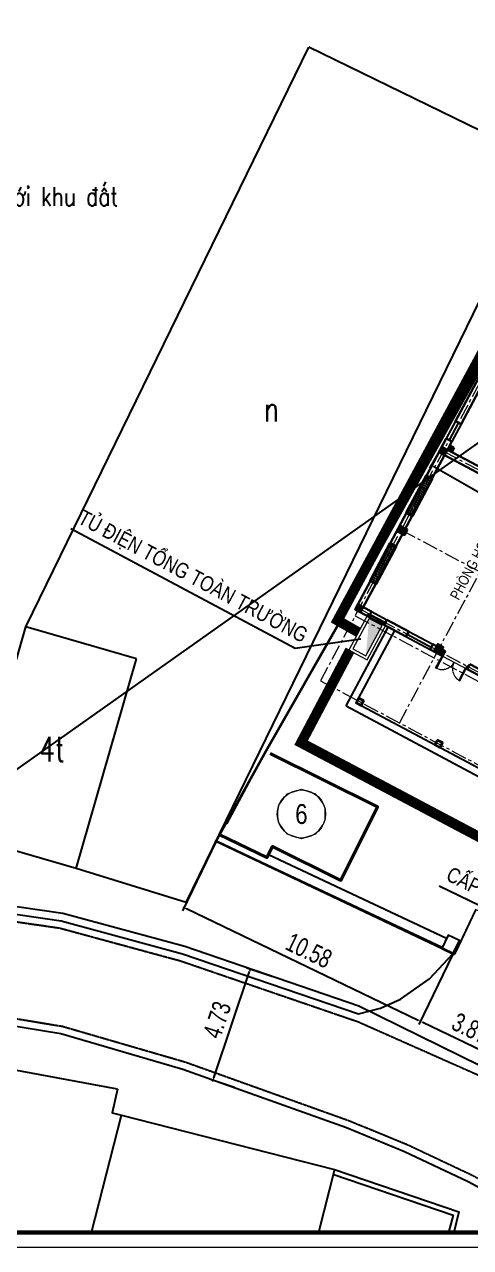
# Model space of a CAD drawing. Header units: millimetres. Extents: x -1075388 to -537338, y 70651 to 270651.
# Drawn here: x -921786 to -903808, y 97125 to 146453 of the extents above; entities that cross this region are included whole.
import ezdxf
from ezdxf.enums import TextEntityAlignment as Align
from ezdxf.lldxf.tags import DXFTag
from ezdxf.xclip import XClip

# ---------------------------------------------------------------- set-up
doc = ezdxf.new("R2010")
doc.units = ezdxf.units.MM
doc.header["$LTSCALE"] = 5
doc.header["$XCLIPFRAME"] = 0
for name, pattern in [('CENTER', [2, 1.25, -0.25, 0.25, -0.25]), ('CENTER2', [28.575, 19.05, -3.175, 3.175, -3.175]), ('CENTERX2', [4, 2.5, -0.5, 0.5, -0.5]), ('DASHDOT', [1, 0.5, -0.25, 0, -0.25]), ('DASHED2', [0.375, 0.25, -0.125]), ('HIDDEN', [0.375, 0.25, -0.125]), ('HIDDEN2', [0.1875, 0.125, -0.0625])]:
    doc.linetypes.add(name, pattern=pattern)
doc.layers.get('0').update_dxf_attribs({"linetype": 'CENTER2'})
for name, color, linetype, lineweight in [('03', 252, 'Continuous', 30), ('BICO-4-NET CAT KT', 4, 'Continuous', 35), ('BICO-9-NÉT CỬA', 9, 'Continuous', 25), ('cat1', 30, 'Continuous', 50), ('Dienchieusang', 6, 'Continuous', 25), ('Khungten_LCDI', 7, 'Continuous', 25), ('LC Dim', 8, 'Continuous', 18), ('LC Hatch', 252, 'Continuous', 9), ('LC ISO', 153, 'Continuous', 13), ('LC Net dam 1', 30, 'Continuous', 30), ('LC Net dam2', 6, 'Continuous', 40), ('LC Net khuat', 4, 'HIDDEN', 13), ('LC Net manh', 9, 'Continuous', 5), ('LC Net thay', 7, 'Continuous', 25), ('LC Net truc', 79, 'DASHDOT', 13), ('LC Text1', 3, 'Continuous', 20), ('LC Text2', 7, 'Continuous', 25), ('THIETBIDIEN', 50, 'Continuous', 15), ('truc', 76, 'CENTER', 9)]:
    doc.layers.add(name, color=color, linetype=linetype, lineweight=lineweight)
for name, color, linetype in [('BOVIA', 1, 'Continuous'), ('DIA-VAT', 242, 'Continuous'), ('DUONGnhua', 14, 'Continuous'), ('KYHIEU', 7, 'Continuous'), ('NHA', 2, 'Continuous'), ('TEXT', 42, 'Continuous'), ('Tuongxay', 11, 'Continuous')]:
    doc.layers.add(name, color=color, linetype=linetype)
doc.layers.add('KCS_Plotter', color=11, linetype='Continuous', plot=False)
doc.styles.add('don', font='VHARIALN.TTF')
doc.styles.add('General text 2', font='arial.ttf')
doc.styles.add('HOATBIF', font='hoatbif.shx', dxfattribs={"width": 0.75})
doc.styles.add('Khungten', font='VHAVAN.TTF', dxfattribs={"width": 0.9, "height": 5000})
doc.styles.add('LC 3', font='vnsimli.shx', dxfattribs={"width": 0.75})
doc.styles.add('simli', font='vnsimli.shx', dxfattribs={"height": 2})
doc.styles.add('T2', font='VHARIAL.TTF', dxfattribs={"width": 0.8})
doc.styles.add('Title', font='VHBLACK.TTF')
doc.styles.add('VnArialH', font='VHARIAL.TTF')
tags = doc.linetypes.add('CNG', pattern='A,7,-1.120528,["cng",don,S=1.2,R=0,X=0,Y=-0.6],-4.038746', length=12.159274).pattern_tags.tags
tags[6] = DXFTag(74, 10)
doc.linetypes.add('FENCELINE2', pattern='A,0.25,-0.1,[132,ltypeshp.shx,S=0.1,R=0,X=-0.1,Y=0],-0.1,1', length=1.45)
doc.linetypes.add('HOT_WATER_SUPPLY', pattern='A,0.5,-0.2,["HW",Standard,S=0.1,R=0,X=-0.1,Y=-0.05],-0.2', length=0.9)
doc.dimstyles.new('1-100(1-50)', dxfattribs={"dimscale": 50, "dimtxt": 2.5, "dimasz": 0.35, "dimexe": 0.5, "dimexo": 0, "dimgap": 0.8, "dimtad": 1, "dimdec": 0, "dimzin": 0, "dimdsep": 46, "dimtxsty": 'HOATBIF', "dimblk1": 'DOT', "dimblk2": 'DOT', "dimsah": 1, "dimcen": -1, "dimdle": 1, "dimclrd": 256, "dimclre": 256, "dimclrt": 4, "dimadec": 3, "dimazin": 2, "dimtfac": 0.333333, "dimtdec": 0, "dimtix": 1, "dimtmove": 2, "dimatfit": 3, "dimldrblk": 'DOT', "dimfxl": 1, "dimtvp": 0.833333, "dimtolj": 1, "dimtzin": 0, "dimarcsym": 0})
doc.dimstyles.new('Copy of 1-110', dxfattribs={"dimscale": 110, "dimtxt": 2.5, "dimasz": 0.35, "dimexe": 0.5, "dimexo": 0, "dimgap": 0.8, "dimtad": 1, "dimdec": 0, "dimzin": 0, "dimdsep": 46, "dimtxsty": 'HOATBIF', "dimblk1": 'DOT', "dimblk2": 'DOT', "dimsah": 1, "dimcen": -1, "dimdle": 1, "dimclrd": 256, "dimclre": 256, "dimclrt": 4, "dimadec": 3, "dimazin": 2, "dimtfac": 0.333333, "dimtdec": 0, "dimtix": 1, "dimtmove": 2, "dimatfit": 3, "dimldrblk": 'DOT', "dimfxl": 1, "dimtvp": 0.833333, "dimtolj": 1, "dimtzin": 0, "dimarcsym": 0})
pattern_1 = [(45, (473456.276, -53797.12), (-44.901281, 44.901281), [])]

# ---------------------------------------------------------------- blocks, each defined once
blk = doc.blocks.new('*U71')
for p, q in [((100, -90), (100, -50)), ((100, -70), (450, -70)), ((450, -90), (450, -50)), ((100, -1110), (100, -1150)), ((100, -1130), (450, -1130)), ((450, -1110), (450, -1150))]:
    blk.add_line(p, q)
for points in [[(0, -50), (0, -90), (550, -90), (550, -50)], [(0, -1150), (0, -1110), (550, -1110), (550, -1150)]]:
    blk.add_lwpolyline(points, close=True)
at = {"linetype": 'HIDDEN2'}
for centre, start, end in [((0, -50), 270, 360), ((0, -1150), 0, 90)]:
    blk.add_arc(centre, 550, start, end, dxfattribs=at)
at = {"layer": '03'}
for points in [[(-110, 0), (-110, -60), (-40, -60), (-40, -50), (0, -50), (0, 0)], [(-110, -1200), (-110, -1140), (-40, -1140), (-40, -1150), (0, -1150), (0, -1200)]]:
    blk.add_lwpolyline(points, close=True, dxfattribs=at)
blk = doc.blocks.new('nhà cải tạo')
at = {"layer": 'LC Hatch'}
for points in [[(250, -250), (15, -250), (15, 0), (250, 0)], [(3850, -350), (3600, -350), (3600, 0), (3850, 0)], [(7450, -250), (7200, -250), (7200, 0), (7450, 0)], [(15, -3850), (15, -3600), (350, -3600), (350, -3850)]]:
    blk.add_hatch(color=256, dxfattribs=at).paths.add_polyline_path(points)
h = blk.add_hatch(dxfattribs=at)
h.set_pattern_fill('ANSI31', color=256, scale=20)
h.set_pattern_definition(pattern_1)
h.paths.add_polyline_path([(1325, 0), (1325, -250), (3025, -250), (3025, 0)])
h = blk.add_hatch(dxfattribs=at)
h.set_pattern_fill('ANSI31', color=256, scale=20)
h.set_pattern_definition(pattern_1)
h.paths.add_polyline_path([(4425, 0), (4425, -250), (6125, -250), (6125, 0)])
h = blk.add_hatch(dxfattribs=at)
h.set_pattern_fill('ANSI37', color=256, scale=10, angle=-90)
h.set_pattern_definition([(315, (-27347.122, -470406.276), (22.4506403, 22.4506403), []), (45, (-27347.122, -470406.276), (-22.4506403, 22.4506403), [])])
h.paths.add_polyline_path([(15, -3925), (15, -4025), (250, -4025), (250, -3925)])
at = {"layer": 'BICO-4-NET CAT KT'}
for points in [[(-3065, -2035), (-3285, -2035), (-3285, -1815), (-3065, -1815)], [(-3065, -5635), (-3285, -5635), (-3285, -5415), (-3065, -5415)]]:
    blk.add_lwpolyline(points, close=True, dxfattribs=at)
at = {"layer": 'BICO-9-NÉT CỬA'}
for p, q in [((8625, 0), (7825, 0)), ((8625, -125), (7825, -125)), ((8625, -250), (7825, -250)), ((15, -625), (15, -1325)), ((125, -625), (125, -1325)), ((250, -625), (250, -1325)), ((15, -2325), (15, -3425)), ((125, -2325), (125, -3425)), ((250, -2325), (250, -3425))]:
    blk.add_line(p, q, dxfattribs=at)
at = {"layer": 'LC ISO'}
blk.add_line((15, -4025), (15, -5125), dxfattribs=at)
for centre, radius in [((7506, -309), 24), ((7558, -282), 24), ((7568, -352), 25)]:
    blk.add_circle(centre, radius, dxfattribs=at)
at = {"layer": 'LC Net dam 1'}
for p, q in [((1325, 0), (15, 0)), ((15, 0), (15, -625)), ((1325, -250), (1325, 0)), ((4425, 0), (3025, 0)), ((3025, -250), (3025, 0)), ((4425, -250), (4425, 0)), ((7825, 0), (6125, 0)), ((6125, -250), (6125, 0)), ((6125, -250), (6125, 0)), ((7825, 0), (7825, -250)), ((10625, 0), (8625, 0)), ((8625, 0), (8625, -250)), ((250, -250), (15, -250)), ((250, -250), (15, -250)), ((1325, -250), (250, -250)), ((250, -250), (250, -625)), ((4425, -250), (3025, -250)), ((3850, -350), (3600, -350)), ((3850, -350), (3600, -350)), ((7200, -250), (6125, -250)), ((7200, -250), (7200, -3950)), ((7450, -250), (7200, -250)), ((7450, -250), (7200, -250)), ((7450, -250), (7450, -3950)), ((7825, -250), (7450, -250)), ((7450, -395), (7450, -250)), ((7450, -250), (7595, -250)), ((7595, -395), (7450, -395)), ((7650, -450), (7450, -450)), ((7595, -250), (7595, -395)), ((7650, -250), (7650, -450)), ((10625, -250), (8625, -250)), ((15, -625), (250, -625)), ((15, -1325), (15, -2325)), ((15, -1325), (250, -1325)), ((250, -1325), (250, -2325)), ((15, -2325), (250, -2325)), ((15, -3425), (15, -3925)), ((15, -3425), (250, -3425)), ((250, -3425), (250, -3925)), ((15, -3850), (15, -3600)), ((15, -3850), (15, -3600)), ((15, -3925), (250, -3925)), ((15, -5125), (15, -8150)), ((15, -5125), (250, -5125)), ((250, -5125), (250, -7200))]:
    blk.add_line(p, q, dxfattribs=at)
for points in [[(250, -250), (15, -250), (15, 0), (250, 0)], [(3850, -350), (3600, -350), (3600, 0), (3850, 0)], [(7450, -250), (7200, -250), (7200, 0), (7450, 0)], [(15, -3850), (15, -3600), (350, -3600), (350, -3850)]]:
    blk.add_lwpolyline(points, close=True, dxfattribs=at)
at = {"layer": 'LC Net dam2'}
for points in [[(1325, 0), (3025, 0), (3025, -250), (1325, -250)], [(4425, 0), (6125, 0), (6125, -250), (4425, -250)]]:
    blk.add_lwpolyline(points, close=True, dxfattribs=at)
at = {"layer": 'LC Net khuat', "ltscale": 30}
blk.add_lwpolyline([(15, -3925), (15, -4025), (250, -4025), (250, -3925)], close=True, dxfattribs=at)
at = {"layer": 'LC Net thay'}
for p, q in [((-3585, -1515), (-3585, -19185)), ((-3585, -1515), (15, -1515)), ((-3285, -1815), (-3285, -24585)), ((-3285, -1815), (15, -1815))]:
    blk.add_line(p, q, dxfattribs=at)
at = {"layer": 'LC Net truc', "linetype": 'CENTERX2', "ltscale": 50}
for p, q in [((22425, -125), (-3175, -125)), ((-3175, -125), (-3175, -24475)), ((-205, -125), (-205, -24475)), ((125, -125), (125, -24475)), ((3725, -125), (3725, -24475)), ((7325, -125), (7325, -24475)), ((22425, -3725), (-3175, -3725))]:
    blk.add_line(p, q, dxfattribs=at)
at = {"layer": 'LC ISO', "ltscale": 2, "rotation": 180}
blk.add_blockref('*U71', (15, -5125), dxfattribs=at)
at = {"layer": 'LC Text2', "style": 'T2', "width": 0.8}
blk.add_text('phßng häc 2', height=420.49, dxfattribs=at).set_placement((3931, -3520), align=Align.CENTER)
blk = doc.blocks.new('Nen ht')
at = {"layer": 'BOVIA', "color": 250, "flags": 128}
for points, elevation in [([(-44766, -327), (-45586, -3007), (-45640, -5304), (-45094, -6530), (-44319, -7788), (-42844, -8027), (-39591, -8094), (-16094, -8271), (-11485, -8938), (-6596, -10267), (492, -12698), (1388, -12464), (2190, -12099), (3360, -11287), (4301, -10273)], -41), ([(-52872, -23978), (-51110, -21077), (-48786, -18322), (-46361, -16253), (-42041, -13881), (-38125, -13202), (-16108, -12727), (-11498, -13489), (-6583, -14919), (10, -17281), (2345, -18240), (4919, -19455), (7208, -20693), (9835, -22130), (21622, -28541), (22246, -29449), (21918, -30349), (17809, -36439)], -2370)]:
    blk.add_lwpolyline(points, dxfattribs=dict(at, elevation=elevation))
at = {"layer": 'DIA-VAT', "color": 250, "linetype": 'HOT_WATER_SUPPLY', "elevation": -2370}
blk.add_lwpolyline([(35331, -30625), (24811, -24832), (16852, -20425), (504, -12385), (-6508, -9980), (-11424, -8644), (-16072, -7972), (-42817, -7728), (-43760, -3445)], dxfattribs=at)
at = {"layer": 'DUONGnhua', "color": 250, "linetype": 'DASHED2', "ltscale": 3, "elevation": -2370}
for points in [[(-45129, -487), (-45885, -2958), (-45942, -5364), (-45359, -6670), (-44503, -8062), (-42872, -8327), (-39595, -8394), (-16117, -8571), (-11546, -9232), (-6684, -10554), (481, -13011), (8612, -16620)], [(-53129, -23822), (-51354, -20901), (-48999, -18110), (-46533, -16004), (-42142, -13593), (-38154, -12902), (-16086, -12427), (-11431, -13196), (-6490, -14633), (118, -17001), (2466, -17965), (5054, -19187), (7351, -20429), (9979, -21866), (21828, -28312), (22581, -29406), (27070, -32922), (27070, -32922)]]:
    blk.add_lwpolyline(points, dxfattribs=at)
at = {"layer": 'NHA', "color": 250, "flags": 128}
for points, elevation in [([(-12912, 2913), (-1511, 26292)], -2370), ([(8085, 21612), (-1511, 26292)], 167), ([(-6455, -8204), (8085, 21612)], 167), ([(9412, 20586), (87, 3725)], 3391), ([(-15347, -5542), (-12912, 2913)], -2370), ([(-8453, 1629), (-12912, 2913)], 7134), ([(-10888, -6826), (-8453, 1629)], 168), ([(-4809, -5028), (-3237, -2102)], -2370), ([(-10888, -6826), (-15347, -5542)], 168), ([(-6455, -8204), (-10888, -6826)], 167), ([(-9216, -15733), (-17136, -14263)], 149), ([(-9216, -15733), (-9436, -16681), (-9052, -16775)], 149), ([(-12022, -28402), (-9052, -16775)], -2370), ([(-9052, -16775), (-468, -18968)], 475), ([(-468, -18968), (-3438, -30594)], 195)]:
    blk.add_lwpolyline(points, dxfattribs=dict(at, elevation=elevation))
at = {"layer": 'Tuongxay', "color": 250}
for points, elevation in [([(87, 3725), (-3237, -2102)], 3391), ([(3872, -10011), (-5247, -5727)], -4), ([(4042, -9649), (-3137, -6276)], -2370), ([(-533, -19157), (4307, -20811), (3956, -22182)], -2370), ([(-468, -18968), (4546, -20681), (4150, -22232)], 195)]:
    blk.add_lwpolyline(points, dxfattribs=dict(at, elevation=elevation))
at = {"layer": 'Tuongxay', "color": 250, "elevation": -4}
blk.add_lwpolyline([(3851, -10056), (4301, -10273), (4561, -9733), (4111, -9516)], close=True, dxfattribs=at)
at = {"layer": 'KYHIEU', "color": 250, "lineweight": 0, "style": 'VnArialH', "width": 0.6}
for tag, p in [('DC-02', (-46804, -9650, -10682)), ('2.478', (-46804, -10928, -10682))]:
    blk.add_attdef(tag, text='', height=756, dxfattribs=at).set_placement(p, align=Align.CENTER)
at = {"layer": 'TEXT', "color": 250, "style": 'simli', "width": 0.75}
for s, p in [('n', (-3014, 11196, -2370)), ('4t', (-11860, -2520, -2370))]:
    blk.add_text(s, height=1000, dxfattribs=at).set_placement(p, align=Align.CENTER)
blk = doc.blocks.new('lcdi fix')
at = {"layer": 'Defpoints', "lineweight": 0}
blk.add_lwpolyline([(-1200, -14850), (-1200, 14850), (40800, 14850), (40800, -14850)], close=True, dxfattribs=at)
at = {"layer": 'Khungten_LCDI', "color": 5, "lineweight": 60}
blk.add_lwpolyline([(0, -14650), (0, 14650), (40600, 14650), (40600, -14650)], close=True, dxfattribs=at)
at = {"color": 7, "style": 'Khungten', "width": 0.8}
for tag, p in [('REVISION', (39499, -10746)), ('NGAYHT', (39546, -11609))]:
    blk.add_attdef(tag, text='', height=200, dxfattribs=at).set_placement(p, align=Align.CENTER)
at = {"layer": 'LC Text1', "style": 'Title', "width": 1.485915}
for tag, p, p2 in [('TENBANVE1', (36913, -8886), (40339, -8886)), ('TENBANVE2', (36913, -9562), (40339, -9562))]:
    blk.add_attdef(tag, text='', height=250, dxfattribs=at).set_placement(p, p2, align=Align.FIT)
at = {"layer": 'LC Text1', "style": 'Title', "width": 0.7}
blk.add_attdef('SOBANVE', text='', height=250, dxfattribs=at).set_placement((39562, -13896), align=Align.CENTER)
blk = doc.blocks.new('*U75')
for p, q in [((100, -90), (100, -50)), ((100, -70), (1786, -70)), ((1786, -90), (1786, -50)), ((100, -3783), (100, -3823)), ((100, -3803), (1786, -3803)), ((1786, -3783), (1786, -3823))]:
    blk.add_line(p, q)
for points in [[(0, -50), (0, -90), (1886, -90), (1886, -50)], [(0, -3823), (0, -3783), (1886, -3783), (1886, -3823)]]:
    blk.add_lwpolyline(points, close=True)
at = {"linetype": 'HIDDEN2'}
for centre, start, end in [((0, -50), 270, 360), ((0, -3823), 0, 90)]:
    blk.add_arc(centre, 1886, start, end, dxfattribs=at)
at = {"layer": '03'}
for points in [[(-110, 0), (-110, -60), (-40, -60), (-40, -50), (0, -50), (0, 0)], [(-110, -3873), (-110, -3813), (-40, -3813), (-40, -3823), (0, -3823), (0, -3873)]]:
    blk.add_lwpolyline(points, close=True, dxfattribs=at)
blk = doc.blocks.new('*U70')
at = {"layer": 'Defpoints'}
blk.add_lwpolyline([(0, 4.25), (-2.5, 3.44), (-4.04, 1.31), (-4.04, -1.31), (-2.5, -3.44), (0, -4.25), (2.5, -3.44), (4.04, -1.31), (4.04, 1.31), (2.5, 3.44)], close=True, dxfattribs=at)
at = {"layer": 'LC Text1', "style": 'General text 2', "width": 0.8, "flags": 8}
blk.add_attdef('SYMBOL', text='', height=3.5, dxfattribs=at).set_placement((0, 0), align=Align.MIDDLE_CENTER)
blk.add_wipeout([(0, 4.25), (-2.5, 3.44), (-4.04, 1.31), (-4.04, -1.31), (-2.5, -3.44), (0, -4.25), (2.5, -3.44), (4.04, -1.31), (4.04, 1.31), (2.5, 3.44)]).dxf.layer = 'LC Net manh'
at = {"layer": 'LC ISO'}
blk.add_circle((0, 0), 4.25, dxfattribs=at)
blk = doc.blocks.new('DOT')
at = {"color": 0, "linetype": 'ByBlock'}
blk.add_line((-0.5, 0), (-1, 0), dxfattribs=at)
at = {"color": 0, "linetype": 'ByBlock', "const_width": 0.5}
blk.add_lwpolyline([(-0.25, 0, 1), (0.25, 0, 1)], format="xyb", close=True, dxfattribs=at)
blk = doc.blocks.new('*D124')
at = {"layer": 'Defpoints', "color": 0, "transparency": 16777216}
for p in [(-914065, 113517, 37), (-904536, 108932, 37), (-905824, 106256)]:
    blk.add_point(p, dxfattribs=at)
at = {"layer": 'LC Dim', "lineweight": -2, "transparency": 16777216}
for p, q in [((-914065, 113517), (-915418, 110706)), ((-915258, 110795), (-905918, 106301)), ((-904536, 108932), (-905889, 106121))]:
    blk.add_line(p, q, dxfattribs=at)
at = {"layer": 'LC Dim', "lineweight": -2, "transparency": 16777216, "xscale": 105, "yscale": 105, "zscale": 105}
for p, rotation in [((-915353, 110841), 154.3052127331237), ((-905824, 106256), 334.3052127331237)]:
    blk.add_blockref('DOT', p, dxfattribs=dict(at, rotation=rotation))
at = {"layer": 'LC Dim', "color": 4, "transparency": 16777216, "insert": (-910322, 109102), "char_height": 750, "attachment_point": 5, "rotation": 334.3052, "style": 'HOATBIF'}
blk.add_mtext('\\A1;10.58', dxfattribs=at)
blk = doc.blocks.new('_Dot')
at = {"color": 0, "linetype": 'ByBlock', "lineweight": -2}
blk.add_line((-0.5, 0), (-1, 0), dxfattribs=at)
at = {"color": 0, "linetype": 'ByBlock', "const_width": 0.5}
blk.add_lwpolyline([(-0.25, 0, 1), (0.25, 0, 1)], format="xyb", close=True, dxfattribs=at)
blk = doc.blocks.new('*D125')
at = {"layer": 'Defpoints', "color": 0, "transparency": 16777216}
for p in [(-904536, 108932, 37), (-901029, 107292, 23), (-902335, 104577)]:
    blk.add_point(p, dxfattribs=at)
at = {"layer": 'LC Dim', "lineweight": -2, "transparency": 16777216}
for p, q in [((-904536, 108932), (-905889, 106121)), ((-901029, 107292), (-902400, 104442)), ((-905729, 106210), (-902430, 104623))]:
    blk.add_line(p, q, dxfattribs=at)
at = {"layer": 'LC Dim', "lineweight": -2, "transparency": 16777216, "xscale": 105, "yscale": 105, "zscale": 105}
for p, rotation in [((-905824, 106256), 154.3052127332305), ((-902335, 104577), 334.3052127332306)]:
    blk.add_blockref('DOT', p, dxfattribs=dict(at, rotation=rotation))
at = {"layer": 'LC Dim', "color": 4, "transparency": 16777216, "insert": (-903813, 105971), "char_height": 750, "attachment_point": 5, "rotation": 334.3052, "style": 'HOATBIF'}
blk.add_mtext('\\A1;3.87', dxfattribs=at)
blk = doc.blocks.new('*D139')
at = {"layer": 'Defpoints', "color": 0, "transparency": 16777216}
for p in [(-905021, 129308), (-883376, 117617), (-884030, 116472)]:
    blk.add_point(p, dxfattribs=at)
at = {"layer": 'LC Dim', "lineweight": -2, "transparency": 16777216}
for p, q in [((-905021, 129308), (-905459, 128542)), ((-905293, 128620), (-884122, 116524)), ((-883376, 117617), (-884105, 116342))]:
    blk.add_line(p, q, dxfattribs=at)
at = {"layer": 'LC Dim', "lineweight": -2, "transparency": 16777216, "xscale": 105, "yscale": 105, "zscale": 105}
for p, rotation in [((-905384, 128672), 150.2592635081893), ((-884030, 116472), 330.2592635081893)]:
    blk.add_blockref('DOT', p, dxfattribs=dict(at, rotation=rotation))
at = {"layer": 'LC Dim', "color": 4, "transparency": 16777216, "insert": (-894402, 123106), "char_height": 750, "attachment_point": 5, "rotation": 330.2593, "style": 'HOATBIF', "bg_fill": 3, "box_fill_scale": 1.1, "bg_fill_color": 256, "bg_fill_true_color": 13158600, "bg_fill_transparency": 0}
blk.add_mtext('\\A1;24.59', dxfattribs=at)
blk = doc.blocks.new('TU DIEN PHONG')
at = {"layer": 'THIETBIDIEN'}
h = blk.add_hatch(color=256, dxfattribs=at)
h.set_gradient(color1=(0, 0, 255), name='CYLINDER')
h.paths.add_polyline_path([(0, 259), (598, 259), (0, 0)])
at = {"layer": 'THIETBIDIEN', "color": 251}
blk.add_lwpolyline([(-50, 309), (-50, -50), (648, -50), (648, 309)], close=True, dxfattribs=at)
at = {"layer": 'THIETBIDIEN'}
blk.add_lwpolyline([(0, 259), (0, 0), (598, 0), (598, 259)], close=True, dxfattribs=at)
blk = doc.blocks.new('*D300')
at = {"layer": 'Defpoints', "color": 0, "transparency": 16777216}
for p in [(-912686, 108351), (-911821, 108061, -2329), (-913323, 103580, -2329)]:
    blk.add_point(p, dxfattribs=at)
at = {"layer": 'LC Dim', "lineweight": -2, "transparency": 16777216}
for p, q in [((-914155, 103970), (-912720, 108252)), ((-911821, 108061), (-912828, 108399)), ((-913323, 103580), (-914331, 103918))]:
    blk.add_line(p, q, dxfattribs=at)
at = {"layer": 'LC Dim', "lineweight": -2, "transparency": 16777216, "xscale": 105, "yscale": 105, "zscale": 105}
for p, rotation in [((-912686, 108351), 71.46750140128043), ((-914188, 103870), 251.4675014012804)]:
    blk.add_blockref('DOT', p, dxfattribs=dict(at, rotation=rotation))
at = {"layer": 'LC Dim', "color": 4, "transparency": 16777216, "insert": (-914020, 106306), "char_height": 750, "attachment_point": 5, "rotation": 71.4675, "style": 'HOATBIF'}
blk.add_mtext('\\A1;4.73', dxfattribs=at)

msp = doc.modelspace()

# ---------------------------------------------------------------- linework, layer by layer
at = {"layer": 'cat1', "color": 202, "linetype": 'FENCELINE2', "ltscale": 200, "const_width": 100, "elevation": 37.298}
msp.add_lwpolyline([(-904457.596, 108956.227), (-914065.335, 113516.999), (-912056.149, 117141.527), (-908731.579, 122968.97), (-894410.729, 148713.766), (-875641.151, 182537.129), (-849750.707, 171967.138), (-871058.279, 133439.115), (-871341.181, 132921.363)], dxfattribs=at)
at = {"layer": 'LC Net dam2', "elevation": 20.053}
msp.add_lwpolyline([(-911876.771, 117052.342), (-907556.593, 114904.377), (-909034.348, 111932.185), (-911788.99, 113301.775), (-912013.412, 112850.399), (-913933.75, 113786.838)], dxfattribs=at)

# ---------------------------------------------------------------- block references
at = {"xscale": 2.323797284045353, "yscale": 2.323797284045353, "zscale": 2.323797284045353, "rotation": 241.6802539772577}
msp.add_blockref('TU DIEN PHONG', (-907895.33, 122494.805, -2329), dxfattribs=at)
at = {"layer": 'LC ISO', "ltscale": 2, "rotation": 64.60641247743432}
msp.add_blockref('*U75', (-904464.628, 109081.329, 37.298), dxfattribs=at)
at = {"layer": 'LC Net thay', "xscale": 3.000000000001631, "yscale": 3.000000000001631, "zscale": 3.000000000001631}
msp.add_blockref('lcdi fix', (-945787.665, 141674.99, -2329), dxfattribs=at)
at = {"layer": 'NHA'}
ref = msp.add_blockref('Nen ht', (-908818.656, 119243.518, 41.497), dxfattribs=at)
XClip(ref).set_block_clipping_path([(-36969.0091810265, -21518.5280143177), (72831.0680443905, 66381.4719856854)])
at = {"layer": 'truc', "rotation": 61.91647995739579}
msp.add_blockref('nhà cải tạo', (-908468.931, 122845.819, -2329), dxfattribs=at)

# ---------------------------------------------------------------- texts
at = {"layer": 'LC Text1', "color": 3, "style": 'LC 3', "width": 0.8}
msp.add_text('t\xadêng rµo, ranh giíi khu ®Êt', height=749.99998, dxfattribs=at).set_placement((-929793.631, 139139.814))
at = {"layer": 'LC Text2', "style": 'T2', "width": 0.8}
for s, rotation, p in [('Tñ §IÖN TæNG TOµN TR¦êNG', 331.8573143, (-919680.161, 126361.167, -2329)), ('cÊp ®iÖn cho tñ b¬m pccc', 333.89673, (-904840.971, 111961.369))]:
    msp.add_text(s, height=613.63634, rotation=rotation, dxfattribs=at).set_placement(p)

# ---------------------------------------------------------------- dimensions: what is measured, and where the dimension line sits
at = {"layer": 'LC Dim'}
dim = msp.add_linear_dim(base=(-902334.985, 104577.127), p1=(-904535.903, 108931.861, 37.298), p2=(-901028.851, 107291.705, 23.486), angle=154.3052127, dimstyle='Copy of 1-110', override={"dimscale": 300, "dimdec": 2, "dimlfac": 0.001}, dxfattribs=at)
dim.commit()
dim.dimension.update_dxf_attribs({"geometry": '*D125', "text_midpoint": (-903812.625, 105970.588)})
dim = msp.add_aligned_dim(p1=(-913322.954, 103580.069, -2329), p2=(-911820.724, 108061.312, -2329), distance=912.883, dimstyle='Copy of 1-110', override={"dimscale": 300, "dimdec": 2, "dimlfac": 0.001}, dxfattribs=at)
dim.commit()
dim.dimension.update_dxf_attribs({"geometry": '*D300', "text_midpoint": (-914020.491, 106306.317)})

# ---------------------------------------------------------------- leaders
for points in [[(-908225.067, 121661.666, -2329), (-910880.37, 121278.603, -2329), (-919915.721, 126111.685, -2329)], [(-893839.182, 108586.46), (-895865.881, 107195.183), (-905067.503, 111703.663)]]:
    msp.add_leader(points, dimstyle='1-100(1-50)', override={"dimscale": 0.15, "dimasz": 4, "dimdec": 2}, dxfattribs=at)

# ---------------------------------------------------------------- next in the draw order: block references
at = {"layer": 'LC Net manh'}
ref = msp.add_blockref('*U70', (-910624.76, 114609.251, 2630.797), dxfattribs=dict(at, xscale=228.7058764209121, yscale=228.7058764209121, zscale=228.7058764209121))
ref.add_attrib('SYMBOL', '6', dxfattribs={"layer": 'LC Text1', "height": 800.471, "style": 'General text 2', "width": 0.8}).set_placement((-910624.76, 114609.251, 2630.797), align=Align.MIDDLE_CENTER)

# ---------------------------------------------------------------- next in the draw order: dimensions: what is measured, and where the dimension line sits
at = {"layer": 'LC Dim'}
dim = msp.add_linear_dim(base=(-884030.335, 116471.862, -2329), p1=(-905020.628, 129308.39, -2329), p2=(-883375.82, 117617.457, -2329), angle=330.2592635, dimstyle='Copy of 1-110', override={"dimscale": 300, "dimdec": 2, "dimlfac": 0.001, "dimtfill": 1}, dxfattribs=at)
dim.commit()
dim.dimension.update_dxf_attribs({"geometry": '*D139', "text_midpoint": (-894402.183, 123105.935, -2329)})

# ---------------------------------------------------------------- next in the draw order: linework, layer by layer
at = {"layer": 'Dienchieusang', "color": 3, "linetype": 'CNG', "lineweight": 35, "ltscale": 50, "const_width": 409.091, "elevation": -2329}
msp.add_lwpolyline([(-908327.351, 121938.041), (-909166.874, 122416.991), (-897591.556, 143850.629), (-889611.545, 139604.28), (-888401.297, 141790.333)], dxfattribs=at)
at = {"layer": 'KCS_Plotter'}
msp.add_line((-949387.665, 97124.99), (-823387.669, 186224.99), dxfattribs=at)
at = {"layer": 'LC Net dam2', "color": 1, "linetype": 'HOT_WATER_SUPPLY', "ltscale": 0.5, "const_width": 409.091, "elevation": -2329}
msp.add_lwpolyline([(-908660.845, 121225.999), (-910635.492, 117483.395), (-889573.461, 106326.926), (-890949.797, 103750.408)], dxfattribs=at)

# ---------------------------------------------------------------- next in the draw order: dimensions: what is measured, and where the dimension line sits
at = {"layer": 'LC Dim'}
dim = msp.add_aligned_dim(p1=(-914065.335, 113516.999, 37.298), p2=(-904535.903, 108931.861, 37.298), distance=-2969.855, dimstyle='Copy of 1-110', override={"dimscale": 300, "dimdec": 2, "dimlfac": 0.001}, dxfattribs=at)
dim.commit()
dim.dimension.update_dxf_attribs({"geometry": '*D124', "text_midpoint": (-910321.63, 109102.432)})

doc.saveas('drawing.dxf')
